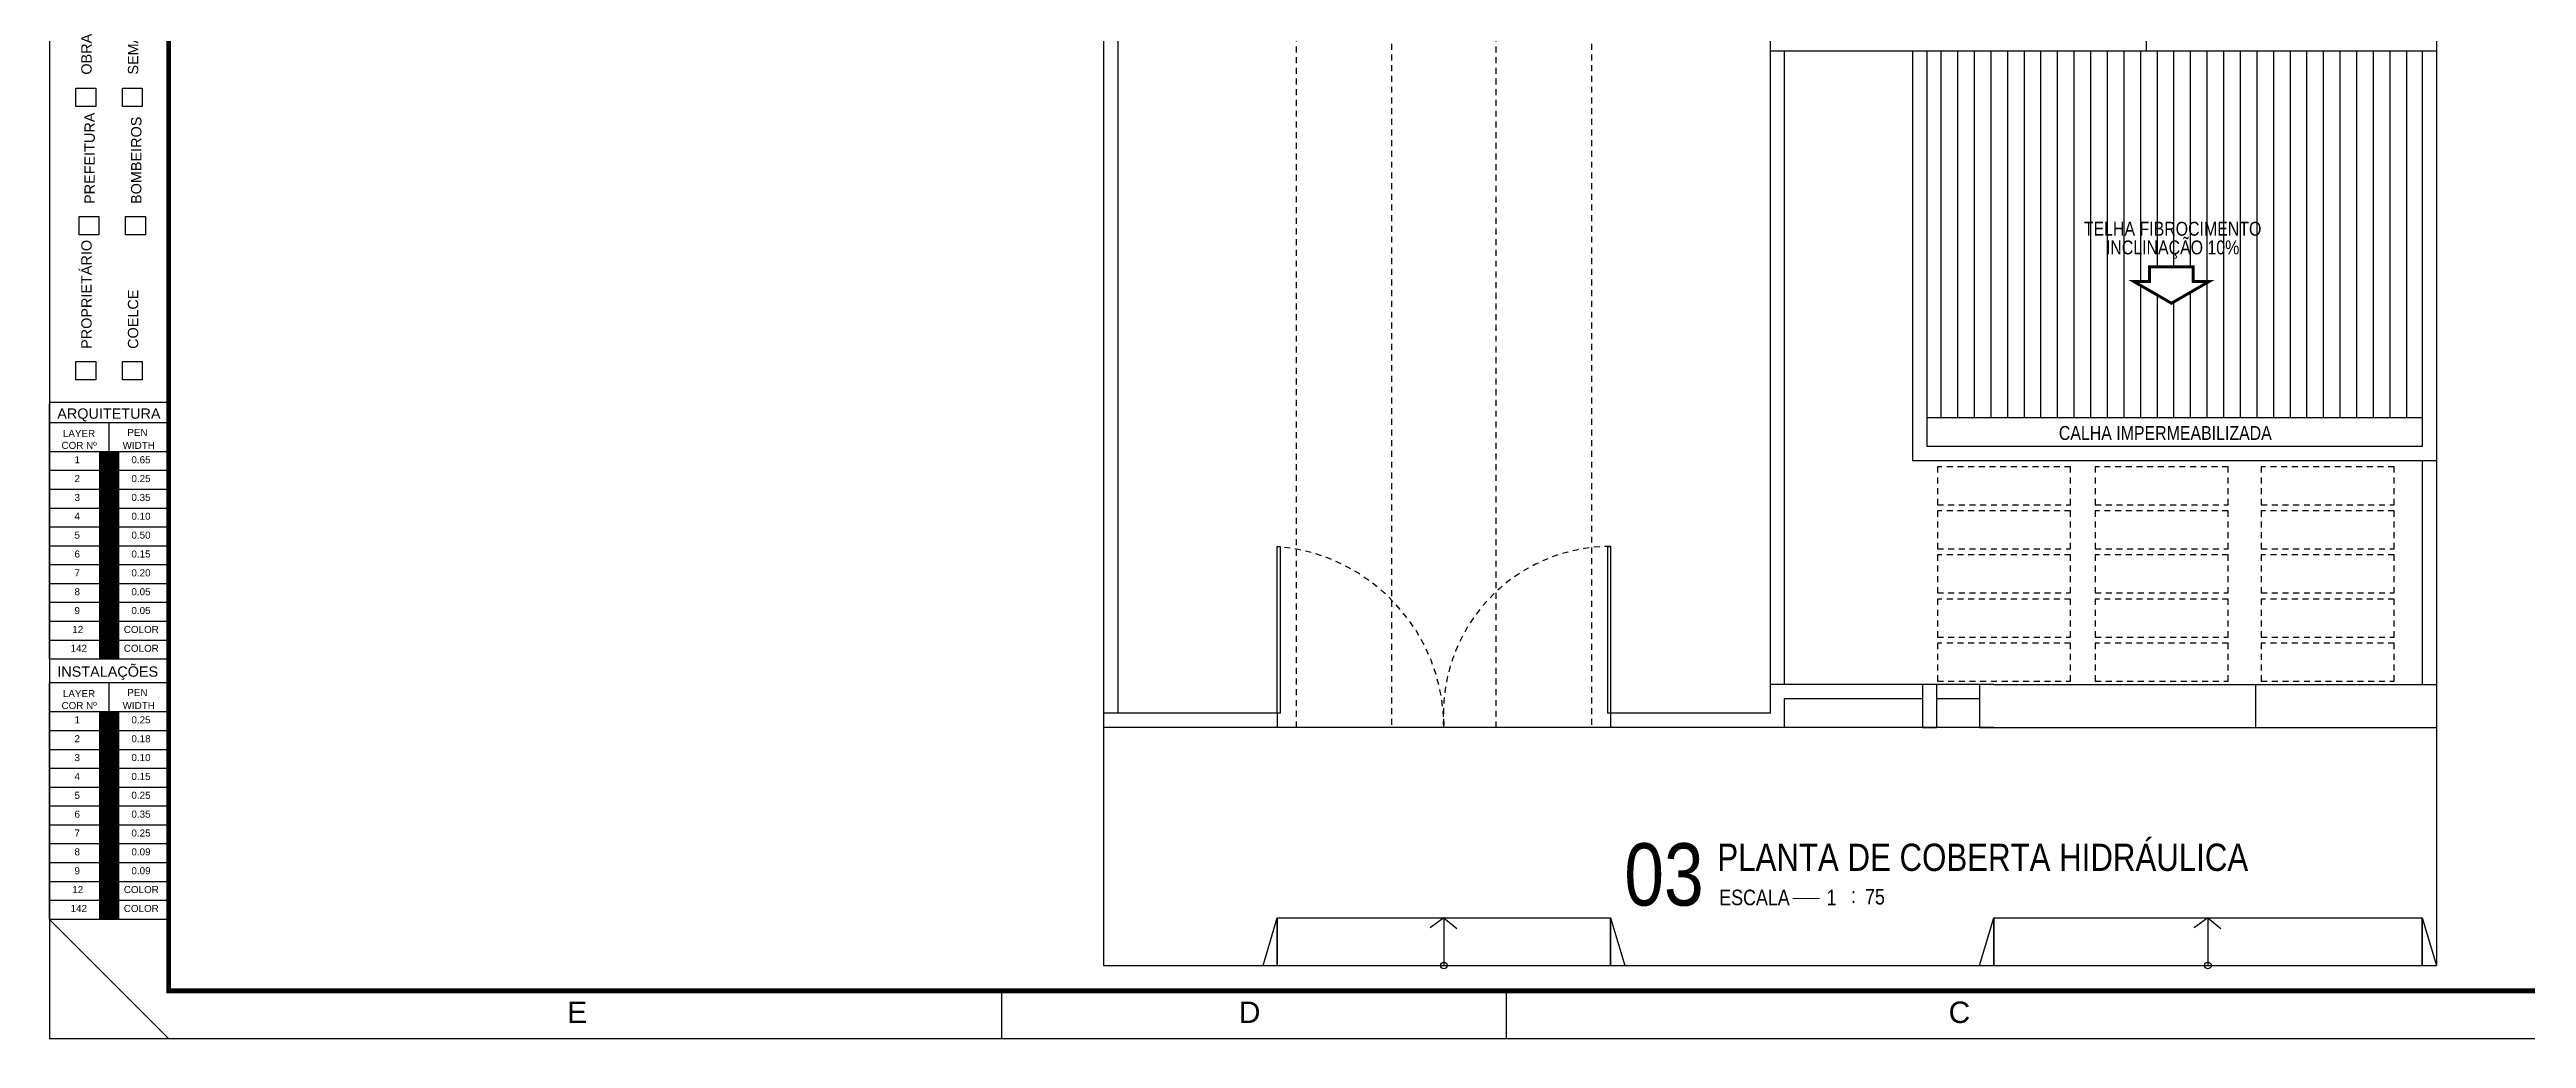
# Model space of a CAD drawing. Header units: millimetres. Extents: x 2993 to 6523, y 1057 to 2221.
# Drawn here: x 3089.8 to 3141.9, y 1116.6 to 1137.3 of the extents above; entities that cross this region are included whole.
import ezdxf
from ezdxf.enums import TextEntityAlignment as Align

# ---------------------------------------------------------------- set-up
doc = ezdxf.new("R2010")
doc.units = ezdxf.units.MM
doc.linetypes.add('HIDDEN2', pattern=[0.1875, 0.125, -0.0625])
for name, color, linetype in [('AR-MOB', 252, 'Continuous'), ('E-txt-g', 3, 'Continuous'), ('E-TXT-Y', 2, 'Continuous'), ("PRANCHA - PROJETU'S", 7, 'Continuous')]:
    doc.layers.add(name, color=color, linetype=linetype)
doc.layers.add('E-Txt-W', color=7, linetype='Continuous', lineweight=20)
doc.styles.add('ARIAL', font='arial.ttf', dxfattribs={"height": 2})
doc.styles.add('F2', font='ARIALN.TTF')
doc.styles.add('REG60', font='romans.shx', dxfattribs={"width": 0.8, "height": 0.15})
doc.styles.add('REG80', font='romans.shx', dxfattribs={"width": 0.8, "height": 0.2})

# ---------------------------------------------------------------- blocks, each defined once
blk = doc.blocks.new('Seta')
at = {"color": 2, "const_width": 2}
blk.add_lwpolyline([(10, 15), (10, 26), (25, 0), (10, -26), (10, -15), (0, -15), (0, 15)], close=True, dxfattribs=at)
blk = doc.blocks.new('TXT-AMB75')
at = {"layer": 'E-txt-g', "style": 'REG80', "width": 0.8, "flags": 8}
blk.add_attdef('TXT', text='', height=0.2, dxfattribs=at).set_placement((0.005, 0.296), align=Align.CENTER)
at = {"layer": 'E-Txt-W', "style": 'REG60', "width": 0.8, "flags": 8}
blk.add_attdef('TXT', text='', height=0.15, dxfattribs=at).set_placement((0.005, 0.027), align=Align.CENTER)
blk = doc.blocks.new('IND_DES')
at = {"layer": 'E-Txt-W', "color": 7}
blk.add_line((0.027, -0.243), (0.198, -0.243), dxfattribs=at)
at = {"layer": 'E-txt-g', "color": 7, "style": 'F2'}
for s, p in [('ESCALA', (-0.446, -0.286)), ('1', (0.243, -0.286)), (':', (0.399, -0.271))]:
    blk.add_text(s, height=0.1, dxfattribs=at).set_placement(p)
blk.add_attdef('ESCALA', (0.49, -0.281), '', height=0.1, dxfattribs=at)
at = {"layer": 'E-Txt-W', "color": 6, "style": 'F2'}
blk.add_attdef('00', text='', height=0.4, dxfattribs=at).set_placement((-0.708, -0.288), align=Align.CENTER)
at = {"layer": 'E-TXT-Y', "color": 7, "style": 'F2'}
for tag, p in [('PROJETO', (-0.456, 0.183)), ('DESENHO', (-0.458, -0.066))]:
    blk.add_attdef(tag, p, '', height=0.175, dxfattribs=at)
blk = doc.blocks.new('ADFSGASDFG')
at = {"layer": "PRANCHA - PROJETU'S"}
h = blk.add_hatch(color=1, dxfattribs=at)
h.set_gradient(color1=(255, 0, 0), color2=(255, 0, 0), tint=1)
h.paths.add_polyline_path([(278.03, 60.265), (277.634, 60.265), (277.634, 59.869), (278.03, 59.869)])
h = blk.add_hatch(color=1, dxfattribs=at)
h.set_gradient(color1=(255, 255, 0), color2=(255, 255, 0), tint=1)
h.paths.add_polyline_path([(278.03, 59.473), (278.03, 59.869), (277.634, 59.869), (277.634, 59.473)])
h = blk.add_hatch(color=1, dxfattribs=at)
h.set_gradient(color1=(0, 255, 0), color2=(0, 255, 0), tint=1)
h.paths.add_polyline_path([(278.03, 59.473), (277.634, 59.473), (277.634, 59.077), (278.03, 59.077)])
h = blk.add_hatch(color=1, dxfattribs=at)
h.set_gradient(color1=(0, 255, 255), color2=(0, 255, 255), tint=1)
h.paths.add_polyline_path([(278.03, 59.077), (277.634, 59.077), (277.634, 58.681), (278.03, 58.681)])
h = blk.add_hatch(color=1, dxfattribs=at)
h.set_gradient(color1=(0, 0, 255), color2=(0, 0, 255), tint=1)
h.paths.add_polyline_path([(278.03, 58.681), (277.634, 58.681), (277.634, 58.285), (278.03, 58.285)])
h = blk.add_hatch(color=1, dxfattribs=at)
h.set_gradient(color1=(255, 0, 255), color2=(255, 0, 255), tint=1)
h.paths.add_polyline_path([(278.03, 58.285), (277.634, 58.285), (277.634, 57.889), (278.03, 57.889)])
h = blk.add_hatch(color=1, dxfattribs=at)
h.set_gradient(color1=(255, 255, 255), tint=1)
h.paths.add_polyline_path([(278.03, 57.889), (277.634, 57.889), (277.634, 57.493), (278.03, 57.493)])
h = blk.add_hatch(color=1, dxfattribs=at)
h.set_gradient(color1=(128, 128, 128), color2=(128, 128, 128), tint=1)
h.paths.add_polyline_path([(278.03, 57.493), (277.634, 57.493), (277.634, 57.097), (278.03, 57.097)])
h = blk.add_hatch(color=1, dxfattribs=at)
h.set_gradient(color1=(192, 192, 192), color2=(192, 192, 192), tint=1)
h.paths.add_polyline_path([(278.03, 57.097), (277.634, 57.097), (277.634, 56.701), (278.03, 56.701)])
h = blk.add_hatch(color=1, dxfattribs=at)
h.set_gradient(color1=(204, 0, 0), color2=(204, 0, 0), tint=1)
h.paths.add_polyline_path([(278.03, 56.305), (278.03, 56.701), (277.634, 56.701), (277.634, 56.305)])
h = blk.add_hatch(color=1, dxfattribs=at)
h.set_gradient(color1=(0, 153, 204), color2=(0, 153, 204), tint=1)
h.paths.add_polyline_path([(278.03, 56.305), (277.634, 56.305), (277.634, 55.909), (278.03, 55.909)])
h = blk.add_hatch(color=1, dxfattribs=at)
h.set_gradient(color1=(255, 0, 0), color2=(255, 0, 0), tint=1)
h.paths.add_polyline_path([(278.03, 54.802), (277.634, 54.802), (277.634, 54.406), (278.03, 54.406)])
h = blk.add_hatch(color=1, dxfattribs=at)
h.set_gradient(color1=(255, 255, 0), color2=(255, 255, 0), tint=1)
h.paths.add_polyline_path([(278.03, 54.01), (278.03, 54.406), (277.634, 54.406), (277.634, 54.01)])
h = blk.add_hatch(color=1, dxfattribs=at)
h.set_gradient(color1=(0, 255, 0), color2=(0, 255, 0), tint=1)
h.paths.add_polyline_path([(278.03, 54.01), (277.634, 54.01), (277.634, 53.614), (278.03, 53.614)])
h = blk.add_hatch(color=1, dxfattribs=at)
h.set_gradient(color1=(0, 255, 255), color2=(0, 255, 255), tint=1)
h.paths.add_polyline_path([(278.03, 53.614), (277.634, 53.614), (277.634, 53.218), (278.03, 53.218)])
h = blk.add_hatch(color=1, dxfattribs=at)
h.set_gradient(color1=(0, 0, 255), color2=(0, 0, 255), tint=1)
h.paths.add_polyline_path([(278.03, 53.218), (277.634, 53.218), (277.634, 52.822), (278.03, 52.822)])
h = blk.add_hatch(color=1, dxfattribs=at)
h.set_gradient(color1=(255, 0, 255), color2=(255, 0, 255), tint=1)
h.paths.add_polyline_path([(278.03, 52.822), (277.634, 52.822), (277.634, 52.426), (278.03, 52.426)])
h = blk.add_hatch(color=1, dxfattribs=at)
h.set_gradient(color1=(255, 255, 255), tint=1)
h.paths.add_polyline_path([(278.03, 52.426), (277.634, 52.426), (277.634, 52.03), (278.03, 52.03)])
h = blk.add_hatch(color=1, dxfattribs=at)
h.set_gradient(color1=(128, 128, 128), color2=(128, 128, 128), tint=1)
h.paths.add_polyline_path([(278.03, 52.03), (277.634, 52.03), (277.634, 51.634), (278.03, 51.634)])
h = blk.add_hatch(color=1, dxfattribs=at)
h.set_gradient(color1=(192, 192, 192), color2=(192, 192, 192), tint=1)
h.paths.add_polyline_path([(278.03, 51.634), (277.634, 51.634), (277.634, 51.238), (278.03, 51.238)])
h = blk.add_hatch(color=1, dxfattribs=at)
h.set_gradient(color1=(204, 0, 0), color2=(204, 0, 0), tint=1)
h.paths.add_polyline_path([(278.03, 50.842), (278.03, 51.238), (277.634, 51.238), (277.634, 50.842)])
h = blk.add_hatch(color=1, dxfattribs=at)
h.set_gradient(color1=(0, 153, 204), color2=(0, 153, 204), tint=1)
h.paths.add_polyline_path([(278.03, 50.842), (277.634, 50.842), (277.634, 50.446), (278.03, 50.446)])
at = {"layer": "PRANCHA - PROJETU'S", "color": 1}
for p, q in [((276.578, 107.346), (276.578, 47.946)), ((279.078, 47.946), (276.578, 50.446)), ((296.578, 48.946), (296.578, 47.946)), ((307.178, 48.946), (307.178, 47.946)), ((307.178, 48.946), (307.178, 47.946)), ((276.578, 47.946), (360.678, 47.946))]:
    blk.add_line(p, q, dxfattribs=at)
at = {"layer": "PRANCHA - PROJETU'S"}
for p, q in [((279.086, 61.299), (276.578, 61.299)), ((276.578, 55.909), (276.578, 61.272)), ((279.086, 60.876), (276.578, 60.876)), ((279.086, 60.876), (276.578, 60.876)), ((277.832, 60.265), (277.832, 60.876)), ((279.086, 60.876), (279.086, 55.909)), ((279.086, 60.265), (276.578, 60.265)), ((279.086, 59.869), (276.578, 59.869)), ((277.634, 55.909), (277.634, 60.265)), ((278.03, 55.909), (278.03, 60.265)), ((279.086, 59.473), (276.578, 59.473)), ((279.086, 59.077), (276.578, 59.077)), ((279.086, 58.681), (276.578, 58.681)), ((279.086, 58.285), (276.578, 58.285)), ((279.086, 57.889), (276.578, 57.889)), ((279.086, 57.493), (276.578, 57.493)), ((279.086, 57.097), (276.578, 57.097)), ((279.086, 56.701), (276.578, 56.701)), ((279.086, 56.305), (276.578, 56.305)), ((279.086, 55.909), (276.578, 55.909)), ((279.086, 55.413), (276.578, 55.413)), ((276.578, 50.446), (276.578, 55.413)), ((277.832, 54.802), (277.832, 55.413)), ((279.086, 55.413), (279.086, 50.446)), ((279.086, 54.802), (276.578, 54.802)), ((277.634, 50.446), (277.634, 54.802)), ((278.03, 50.446), (278.03, 54.802)), ((279.086, 54.406), (276.578, 54.406)), ((279.086, 54.01), (276.578, 54.01)), ((279.086, 53.614), (276.578, 53.614)), ((279.086, 53.218), (276.578, 53.218)), ((279.086, 52.822), (276.578, 52.822)), ((279.086, 52.426), (276.578, 52.426)), ((279.086, 52.03), (276.578, 52.03)), ((279.086, 51.634), (276.578, 51.634)), ((279.086, 51.238), (276.578, 51.238)), ((279.086, 50.842), (276.578, 50.842)), ((279.086, 50.446), (276.578, 50.446))]:
    blk.add_line(p, q, dxfattribs=at)
at = {"layer": "PRANCHA - PROJETU'S", "color": 4, "const_width": 0.1}
blk.add_lwpolyline([(279.078, 106.346), (359.678, 106.346), (359.678, 48.946), (279.078, 48.946)], close=True, dxfattribs=at)
at = {"layer": "PRANCHA - PROJETU'S"}
for points in [[(277.13, 67.904), (277.548, 67.904), (277.548, 67.518), (277.13, 67.518)], [(278.109, 67.904), (278.526, 67.904), (278.526, 67.518), (278.109, 67.518)], [(277.197, 65.206), (277.615, 65.206), (277.615, 64.821), (277.197, 64.821)], [(278.176, 65.206), (278.594, 65.206), (278.594, 64.821), (278.176, 64.821)], [(277.13, 62.158), (277.548, 62.158), (277.548, 61.773), (277.13, 61.773)], [(278.109, 62.158), (278.526, 62.158), (278.526, 61.773), (278.109, 61.773)]]:
    blk.add_lwpolyline(points, close=True, dxfattribs=at)
at = {"layer": "PRANCHA - PROJETU'S", "color": 2, "style": 'ARIAL'}
for s, height, p in [('SEMACE', 0.2168, (278.224, 68.185)), ('OBRA', 0.2168, (277.245, 68.185)), ('PREFEITURA', 0.2168, (277.312, 65.469)), ('BOMBEIROS', 0.2168, (278.291, 65.469)), ('PROPRIETÁRIO', 0.21676, (277.245, 62.426)), ('COELCE', 0.2168, (278.224, 62.426))]:
    blk.add_text(s, height=height, rotation=90, dxfattribs=at).set_placement(p, align=Align.TOP_LEFT)
for s, p in [('ARQUITETURA', (276.74, 61.176)), ('INSTALAÇÕES', (276.74, 55.759))]:
    blk.add_text(s, height=0.21676, dxfattribs=at).set_placement(p, align=Align.TOP_LEFT)
at = {"layer": "PRANCHA - PROJETU'S", "style": 'ARIAL'}
for s, height, p in [('COR Nº', 0.1479, (276.83, 60.474)), ('LAYER', 0.1479, (276.858, 60.724)), ('WIDTH', 0.1479, (278.113, 60.474)), ('PEN', 0.1479, (278.211, 60.747)), ('1', 0.148, (277.102, 60.173)), ('0.65', 0.1479, (278.298, 60.173)), ('3', 0.148, (277.102, 59.381)), ('2', 0.148, (277.102, 59.777)), ('0.25', 0.1479, (278.298, 59.777)), ('0.35', 0.1479, (278.298, 59.381)), ('4', 0.148, (277.102, 58.985)), ('0.10', 0.1479, (278.298, 58.985)), ('5', 0.148, (277.102, 58.589)), ('0.50', 0.1479, (278.298, 58.589)), ('6', 0.148, (277.102, 58.193)), ('7', 0.148, (277.102, 57.797)), ('0.15', 0.1479, (278.298, 58.193)), ('0.20', 0.1479, (278.298, 57.797)), ('8', 0.148, (277.102, 57.401)), ('0.05', 0.1479, (278.298, 57.401)), ('9', 0.148, (277.102, 57.005)), ('0.05', 0.1479, (278.298, 57.005)), ('142', 0.1479, (277.02, 56.213)), ('12', 0.1479, (277.055, 56.609)), ('COLOR', 0.1479, (278.138, 56.609)), ('COLOR', 0.1479, (278.138, 56.213)), ('LAYER', 0.1479, (276.858, 55.261)), ('PEN', 0.1479, (278.211, 55.284)), ('COR Nº', 0.1479, (276.83, 55.011)), ('1', 0.148, (277.102, 54.71)), ('WIDTH', 0.1479, (278.113, 55.011)), ('0.25', 0.1479, (278.298, 54.71)), ('2', 0.148, (277.102, 54.314)), ('0.18', 0.1479, (278.298, 54.314)), ('3', 0.148, (277.102, 53.918)), ('0.10', 0.1479, (278.298, 53.918)), ('4', 0.148, (277.102, 53.522)), ('5', 0.148, (277.102, 53.126)), ('0.15', 0.1479, (278.298, 53.522)), ('0.25', 0.1479, (278.298, 53.126)), ('6', 0.148, (277.102, 52.73)), ('0.35', 0.1479, (278.298, 52.73)), ('7', 0.148, (277.102, 52.334)), ('0.25', 0.1479, (278.298, 52.334)), ('8', 0.148, (277.102, 51.938)), ('9', 0.148, (277.102, 51.542)), ('0.09', 0.1479, (278.298, 51.938)), ('0.09', 0.1479, (278.298, 51.542)), ('12', 0.1479, (277.055, 51.146)), ('COLOR', 0.1479, (278.138, 51.146)), ('142', 0.1479, (277.02, 50.75)), ('COLOR', 0.1479, (278.138, 50.75))]:
    blk.add_text(s, height=height, dxfattribs=at).set_placement(p, align=Align.TOP_LEFT)
at = {"layer": "PRANCHA - PROJETU'S", "color": 50, "linetype": 'Continuous', "style": 'ARIAL'}
for s, p in [('E', (287.661, 48.496)), ('D', (301.788, 48.496)), ('C', (316.698, 48.496)), ('C', (316.698, 48.496))]:
    blk.add_text(s, height=0.45, dxfattribs=at).set_placement(p, align=Align.MIDDLE)

msp = doc.modelspace()

# ---------------------------------------------------------------- hatches: boundary and pattern name
at = {"layer": 'AR-MOB', "linetype": 'Continuous'}
h = msp.add_hatch(dxfattribs=at)
h.set_pattern_fill('ANSI31', color=256, scale=0.11, angle=45, style=0)
h.set_pattern_definition([(90, (1078.41324, 11695.22378), (-0.34925, 1e-16), [])])
h.paths.add_polyline_path([(3139.662, 1137.292), (3133.862, 1137.292), (3129.262, 1137.292), (3129.262, 1129.592), (3139.662, 1129.592)])
h.paths.add_polyline_path([(3135.189, 1132.458), (3134.395, 1131.999), (3133.6, 1132.458), (3133.936, 1132.458), (3133.936, 1132.763), (3134.853, 1132.763), (3134.853, 1132.458)], flags=16)
h.paths.add_polyline_path([(3132.479, 1133.337), (3136.36, 1133.337), (3136.36, 1133.79), (3132.479, 1133.79)], flags=24)
h.paths.add_polyline_path([(3132.908, 1132.831), (3135.931, 1132.831), (3135.931, 1133.492), (3132.908, 1133.492)], flags=24)

# ---------------------------------------------------------------- linework, layer by layer
for p, q in [((3111.962, 1173.092), (3111.962, 1123.092)), ((3111.962, 1173.092), (3111.962, 1123.092)), ((3112.262, 1172.792), (3112.262, 1123.392)), ((3125.962, 1150.092), (3125.962, 1137.292)), ((3125.962, 1150.092), (3125.962, 1137.292)), ((3139.962, 1150.092), (3139.962, 1137.292)), ((3133.862, 1137.592), (3133.862, 1137.292)), ((3125.962, 1137.292), (3125.962, 1123.392)), ((3133.862, 1137.292), (3125.962, 1137.292)), ((3125.962, 1137.292), (3125.962, 1123.392)), ((3126.262, 1137.292), (3126.262, 1123.992)), ((3128.962, 1128.692), (3128.962, 1137.292)), ((3129.262, 1128.992), (3129.262, 1137.292)), ((3139.962, 1137.292), (3133.862, 1137.292)), ((3139.662, 1137.292), (3139.662, 1128.992)), ((3139.662, 1137.292), (3139.662, 1128.992)), ((3139.962, 1137.292), (3139.962, 1128.692)), ((3139.962, 1137.292), (3139.962, 1128.692)), ((3126.262, 1130.392), (3126.262, 1123.992)), ((3139.662, 1129.592), (3129.262, 1129.592)), ((3139.962, 1128.692), (3128.962, 1128.692)), ((3139.662, 1128.992), (3129.262, 1128.992)), ((3139.662, 1128.692), (3139.662, 1123.992)), ((3139.662, 1128.692), (3139.662, 1123.992)), ((3139.962, 1128.692), (3139.962, 1123.392)), ((3139.962, 1128.692), (3139.962, 1123.092)), ((3130.662, 1123.992), (3125.962, 1123.992)), ((3130.662, 1123.992), (3126.262, 1123.992)), ((3129.162, 1123.992), (3129.162, 1123.092)), ((3129.162, 1123.992), (3129.162, 1123.092)), ((3129.162, 1123.992), (3129.162, 1123.092)), ((3129.162, 1123.992), (3129.162, 1123.092)), ((3129.462, 1123.992), (3129.462, 1123.092)), ((3129.462, 1123.992), (3129.462, 1123.092)), ((3129.462, 1123.992), (3129.462, 1123.092)), ((3130.662, 1123.992), (3130.362, 1123.992)), ((3130.362, 1123.992), (3130.362, 1123.092)), ((3130.662, 1123.992), (3130.362, 1123.992)), ((3130.662, 1123.992), (3139.962, 1123.992)), ((3136.162, 1123.992), (3136.162, 1123.092)), ((3139.662, 1123.992), (3139.662, 1123.992)), ((3139.662, 1123.992), (3139.662, 1123.992)), ((3115.612, 1123.392), (3111.962, 1123.392)), ((3115.612, 1123.392), (3115.612, 1123.092)), ((3115.612, 1123.392), (3115.612, 1123.092)), ((3125.962, 1123.392), (3122.612, 1123.392)), ((3122.612, 1123.392), (3122.612, 1123.092)), ((3126.262, 1123.692), (3126.262, 1123.092)), ((3126.262, 1123.692), (3126.262, 1123.092)), ((3129.162, 1123.692), (3126.262, 1123.692)), ((3129.162, 1123.692), (3126.262, 1123.692)), ((3130.362, 1123.692), (3129.462, 1123.692)), ((3130.362, 1123.692), (3129.462, 1123.692)), ((3130.362, 1123.692), (3130.362, 1123.092)), ((3130.362, 1123.692), (3130.362, 1123.092)), ((3130.362, 1123.692), (3130.362, 1123.092)), ((3111.962, 1123.092), (3111.962, 1118.092)), ((3115.612, 1123.092), (3111.962, 1123.092)), ((3125.962, 1123.092), (3122.612, 1123.092)), ((3126.262, 1123.092), (3125.962, 1123.092)), ((3129.462, 1123.092), (3129.162, 1123.092)), ((3129.462, 1123.092), (3129.162, 1123.092)), ((3129.162, 1123.092), (3129.462, 1123.092)), ((3130.662, 1123.092), (3130.362, 1123.092)), ((3130.662, 1123.092), (3130.362, 1123.092)), ((3130.362, 1123.092), (3139.662, 1123.092)), ((3139.662, 1123.092), (3139.962, 1123.092)), ((3139.662, 1123.092), (3139.962, 1123.092)), ((3139.962, 1123.092), (3139.962, 1118.092)), ((3111.962, 1118.092), (3139.962, 1118.092))]:
    msp.add_line(p, q, dxfattribs=at)
at = {"layer": 'AR-MOB'}
for p, q in [((3122.612, 1123.092), (3115.612, 1123.092)), ((3129.162, 1123.092), (3126.262, 1123.092)), ((3130.362, 1123.092), (3129.462, 1123.092))]:
    msp.add_line(p, q, dxfattribs=at)
at = {"layer": 'AR-MOB', "ltscale": 0.5}
for p, q in [((3119.112, 1119.092), (3118.825, 1118.882)), ((3119.112, 1119.092), (3119.112, 1118.092)), ((3119.112, 1119.092), (3119.385, 1118.869)), ((3135.162, 1119.092), (3134.875, 1118.882)), ((3135.162, 1119.092), (3135.162, 1118.092)), ((3135.162, 1119.092), (3135.435, 1118.869))]:
    msp.add_line(p, q, dxfattribs=at)
at = {"layer": 'AR-MOB', "linetype": 'HIDDEN2'}
for points in [[(3118.014, 1151.171), (3118.014, 1123.092), (3116.012, 1123.092), (3116.012, 1151.171), (3118.014, 1151.171), (3118.014, 1149.685)], [(3120.21, 1149.685), (3120.21, 1151.171), (3122.212, 1151.171), (3122.212, 1123.092), (3120.21, 1123.092), (3120.21, 1151.171)]]:
    msp.add_lwpolyline(points, dxfattribs=at)
for points in [[(3129.48, 1127.766), (3132.274, 1127.766), (3132.274, 1128.566), (3129.48, 1128.566)], [(3132.792, 1127.766), (3135.586, 1127.766), (3135.586, 1128.566), (3132.792, 1128.566)], [(3136.28, 1127.766), (3139.074, 1127.766), (3139.074, 1128.566), (3136.28, 1128.566)], [(3129.48, 1126.84), (3132.274, 1126.84), (3132.274, 1127.64), (3129.48, 1127.64)], [(3132.792, 1126.84), (3135.586, 1126.84), (3135.586, 1127.64), (3132.792, 1127.64)], [(3136.28, 1126.84), (3139.074, 1126.84), (3139.074, 1127.64), (3136.28, 1127.64)], [(3129.48, 1125.914), (3132.274, 1125.914), (3132.274, 1126.714), (3129.48, 1126.714)], [(3132.792, 1125.914), (3135.586, 1125.914), (3135.586, 1126.714), (3132.792, 1126.714)], [(3136.28, 1125.914), (3139.074, 1125.914), (3139.074, 1126.714), (3136.28, 1126.714)], [(3129.48, 1124.987), (3132.274, 1124.987), (3132.274, 1125.787), (3129.48, 1125.787)], [(3132.792, 1124.987), (3135.586, 1124.987), (3135.586, 1125.787), (3132.792, 1125.787)], [(3136.28, 1124.987), (3139.074, 1124.987), (3139.074, 1125.787), (3136.28, 1125.787)], [(3129.48, 1124.061), (3132.274, 1124.061), (3132.274, 1124.861), (3129.48, 1124.861)], [(3132.792, 1124.061), (3135.586, 1124.061), (3135.586, 1124.861), (3132.792, 1124.861)], [(3136.28, 1124.061), (3139.074, 1124.061), (3139.074, 1124.861), (3136.28, 1124.861)]]:
    msp.add_lwpolyline(points, close=True, dxfattribs=at)
at = {"layer": 'AR-MOB'}
for points in [[(3115.612, 1123.392), (3115.612, 1126.892), (3115.672, 1126.892), (3115.672, 1123.392)], [(3122.552, 1123.392), (3122.552, 1126.892), (3122.612, 1126.892), (3122.612, 1123.392)]]:
    msp.add_lwpolyline(points, close=True, dxfattribs=at)
at = {"layer": 'AR-MOB', "linetype": 'Continuous'}
for points in [[(3115.312, 1118.092), (3115.612, 1119.092), (3115.612, 1118.092), (3115.612, 1119.092), (3122.612, 1119.092), (3122.612, 1118.092), (3122.612, 1119.092), (3122.912, 1118.092)], [(3130.362, 1118.092), (3130.662, 1119.092), (3130.662, 1118.092), (3130.662, 1119.092), (3139.662, 1119.092), (3139.662, 1118.092), (3139.662, 1119.092), (3139.962, 1118.092)]]:
    msp.add_lwpolyline(points, dxfattribs=at)
at = {"layer": 'AR-MOB', "ltscale": 0.5}
for centre in [(3119.112, 1118.092), (3135.162, 1118.092)]:
    msp.add_circle(centre, 0.0697, dxfattribs=at)
at = {"layer": 'AR-MOB', "linetype": 'HIDDEN2'}
for centre, radius, start, end in [((3115.299, 1123.092), 3.813, 0, 85.2934), ((3122.612, 1123.38), 3.512, 90, 184.7066)]:
    msp.add_arc(centre, radius, start, end, dxfattribs=at)

# ---------------------------------------------------------------- block references
at = {"layer": 'AR-MOB'}
ref = msp.add_blockref('TXT-AMB75', (3134.411, 1132.985), dxfattribs=dict(at, xscale=1.458, yscale=1.458, zscale=1.458))
ref.add_attrib('TXT', 'TELHA FIBROCIMENTO', dxfattribs={"layer": 'E-txt-g', "color": 2, "height": 0.2916, "style": 'F2'}).set_placement((3134.419, 1133.417), align=Align.CENTER)
ref.add_attrib('TXT', 'INCLINAÇÃO 10%', dxfattribs={"layer": 'E-Txt-W', "color": 2, "height": 0.2916, "style": 'F2'}).set_placement((3134.419, 1133.025), align=Align.CENTER)
at = {"layer": 'AR-MOB', "xscale": -0.03057599999997219, "yscale": 0.03057599999997219, "zscale": 0.03057599999997219, "rotation": 90}
msp.add_blockref('Seta', (3134.395, 1132.763), dxfattribs=at)
at = {"layer": 'AR-MOB'}
ref = msp.add_blockref('TXT-AMB75', (3134.258, 1129.088), dxfattribs=dict(at, xscale=1.458, yscale=1.458, zscale=1.458))
ref.add_attrib('TXT', 'CALHA IMPERMEABILIZADA', dxfattribs={"layer": 'E-Txt-W', "color": 2, "height": 0.2916, "style": 'F2'}).set_placement((3134.266, 1129.128), align=Align.CENTER)
ref = msp.add_blockref('IND_DES', (3126.356, 1120.293), dxfattribs=dict(at, xscale=3.272480263815854, yscale=3.272480263815854, zscale=3.272480263815854))
ref.add_attrib('00', '03', dxfattribs={"layer": 'E-Txt-W', "height": 1.309, "style": 'F2'}).set_placement((3123.735, 1119.35), align=Align.CENTER)
ref.add_attrib('DESENHO', 'PLANTA DE COBERTA HIDRÁULICA ', (3124.856, 1120.078), dxfattribs={"layer": 'E-TXT-Y', "color": 2, "height": 0.57268, "style": 'F2'})
ref.add_attrib('ESCALA', '75', (3127.959, 1119.373), dxfattribs={"layer": 'E-txt-g', "color": 7, "height": 0.3272, "style": 'F2'})
at = {"layer": "PRANCHA - PROJETU'S", "color": 1}
msp.add_blockref('ADFSGASDFG', (2813.243, 1068.614), dxfattribs=at)

doc.saveas('drawing.dxf')
